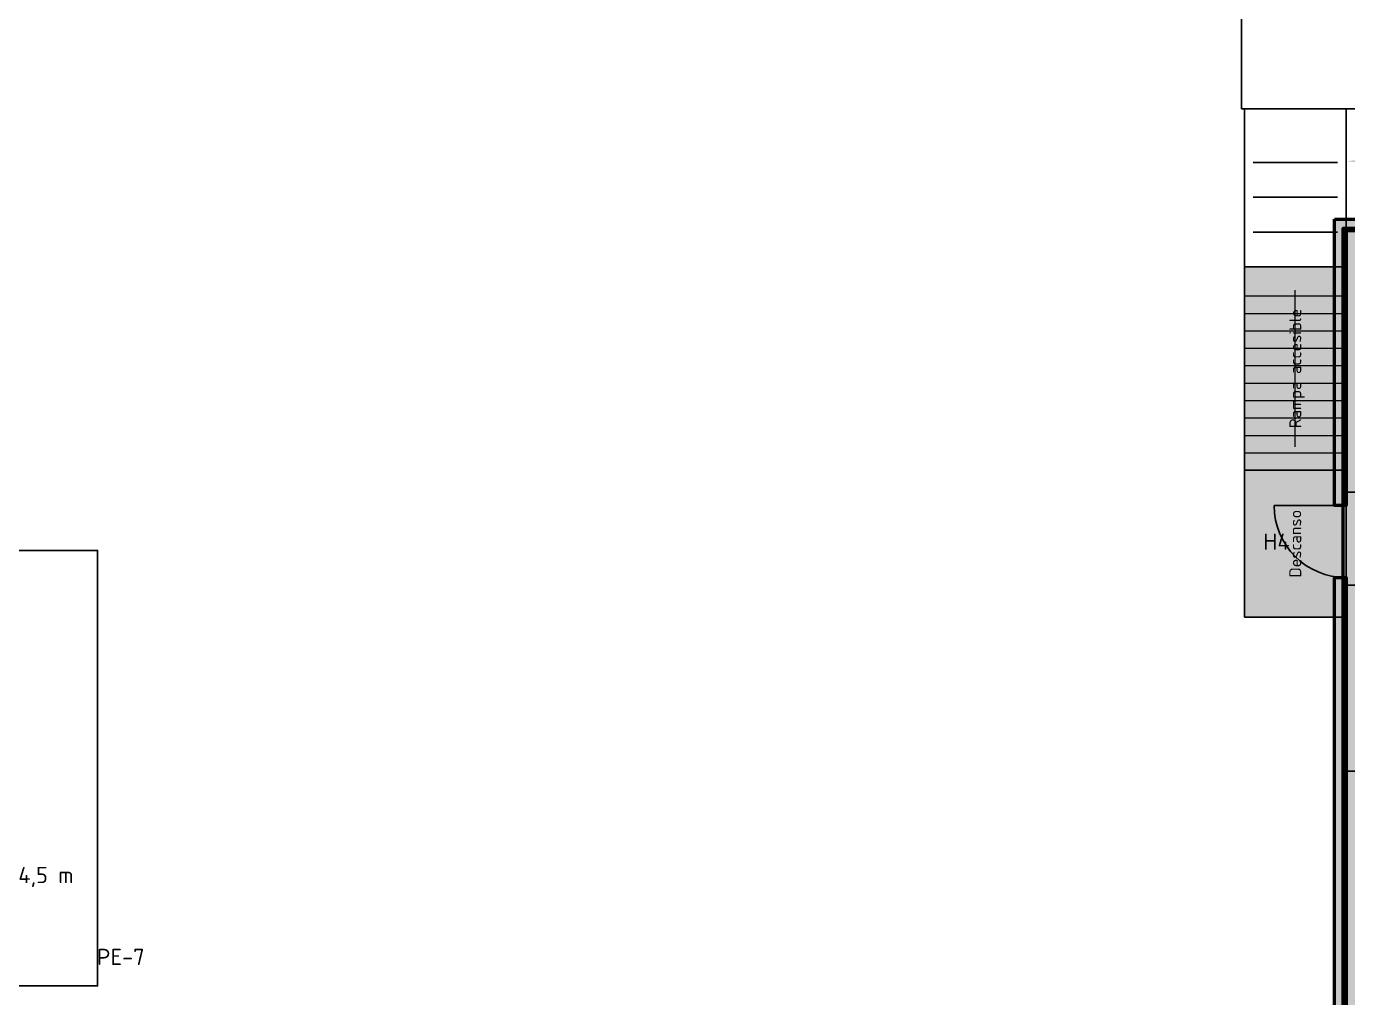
# Model space of a CAD drawing. Header units: millimetres. Extents: x 0 to 1189, y 0 to 841.
# Drawn here: x 235.9 to 349.6, y 626 to 709.6 of the extents above; entities that cross this region are included whole.
import ezdxf
from ezdxf.enums import TextEntityAlignment as Align

# ---------------------------------------------------------------- set-up
doc = ezdxf.new("R2010")
doc.units = ezdxf.units.MM
for name, color, linetype, lineweight in [('A-ABERTURA', 7, 'CONTINUOUS', 25), ('A-COTA', 7, 'CONTINUOUS', 18), ('A-EQUIPO-FINO', 8, 'CONTINUOUS', 13), ('A-EXTERIOR', 8, 'CONTINUOUS', 25), ('A-MURO', 7, 'CONTINUOUS', 50), ('A-RELLENO', 9, 'CONTINUOUS', 13), ('A-SECTOR', 1, 'CONTINUOUS', 25), ('A-TABIQUE', 7, 'CONTINUOUS', 50), ('A-TEXTO', 7, 'CONTINUOUS', 18)]:
    doc.layers.add(name, color=color, linetype=linetype, lineweight=lineweight)
doc.layers.add('A-SENDA', color=2, linetype='CONTINUOUS', lineweight=25, true_color=0xd7a500)
doc.styles.add('ISO3098', font='isocpeur.ttf')
doc.dimstyles.new('FLAMA-IRAM', dxfattribs={"dimtxt": 3.5, "dimasz": 3.5, "dimexe": 2, "dimexo": 1.5, "dimgap": 1, "dimtad": 1, "dimdec": 1, "dimtxsty": 'ISO3098', "dimblk": 'IRAM_FLECHA', "dimblk1": 'IRAM_FLECHA', "dimblk2": 'IRAM_FLECHA', "dimcen": 2.5, "dimclrd": 3, "dimclre": 3, "dimclrt": 3, "dimazin": 3, "dimtfac": 1, "dimtmove": 0, "dimatfit": 3, "dimlwd": 18, "dimlwe": 18})

# ---------------------------------------------------------------- blocks, each defined once
blk = doc.blocks.new('IRAM_FLECHA')
blk.add_solid([(0, 0), (-1, 0.125), (-1, -0.125)])

msp = doc.modelspace()

# ---------------------------------------------------------------- hatches: boundary and pattern name
at = {"layer": 'A-EXTERIOR', "true_color": 0xf0f0f0}
h = msp.add_hatch(color=7, dxfattribs=at)
h.dxf.hatch_style = 1
h.paths.add_polyline_path([(340.75, 671.4), (349.5, 671.4), (349.5, 688.9), (340.75, 688.9)])
at = {"layer": 'A-EXTERIOR', "true_color": 0xfafafa}
h = msp.add_hatch(color=7, dxfattribs=at)
h.dxf.hatch_style = 1
h.paths.add_polyline_path([(340.75, 658.75), (349.5, 658.75), (349.5, 671.4), (340.75, 671.4)])
at = {"layer": 'A-MURO', "true_color": 0x464646}
h = msp.add_hatch(color=7, dxfattribs=at)
h.dxf.hatch_style = 1
h.paths.add_polyline_path([(348.5, 693), (385, 693), (385, 692), (349.5, 692), (349.5, 668.35), (348.5, 668.35)])
h = msp.add_hatch(color=7, dxfattribs=at)
h.dxf.hatch_style = 1
h.paths.add_polyline_path([(348.5, 620.5), (348.5, 662.15), (349.5, 662.15), (349.5, 620.5), (349.75, 620.5), (349.75, 619.5), (246.75, 619.5), (246.75, 620.5)])
at = {"layer": 'A-RELLENO', "true_color": 0xe2ecf8}
h = msp.add_hatch(color=7, dxfattribs=at)
h.dxf.hatch_style = 1
h.paths.add_polyline_path([(349.5, 669.5), (376.5, 669.5), (376.5, 692), (349.5, 692)])
at = {"layer": 'A-RELLENO', "true_color": 0xfafafa}
h = msp.add_hatch(color=7, dxfattribs=at)
h.dxf.hatch_style = 1
h.paths.add_polyline_path([(349.5, 661.5), (457.5, 661.5), (457.5, 669.5), (349.5, 669.5)])
at = {"layer": 'A-RELLENO', "true_color": 0xe2ecf8}
h = msp.add_hatch(color=7, dxfattribs=at)
h.dxf.hatch_style = 1
h.paths.add_polyline_path([(349.5, 645.5), (370.5, 645.5), (370.5, 661.5), (349.5, 661.5)])
h = msp.add_hatch(color=7, dxfattribs=at)
h.dxf.hatch_style = 1
h.paths.add_polyline_path([(349.5, 620.5), (370.5, 620.5), (370.5, 645.5), (349.5, 645.5)])
at = {"layer": 'A-TABIQUE', "true_color": 0x6e6e6e}
h = msp.add_hatch(color=7, dxfattribs=at)
h.dxf.hatch_style = 1
h.paths.add_polyline_path([(349.25, 620.25), (349.25, 645.25), (349.25, 645.75), (349.25, 661.25), (349.25, 661.75), (349.25, 669.25), (349.25, 669.75), (349.25, 692.25), (376.25, 692.25), (376.75, 692.25), (384, 692.25), (384, 691.75), (376.75, 691.75), (376.75, 674.4), (376.25, 674.4), (376.25, 691.75), (349.75, 691.75), (349.75, 669.75), (354.5, 669.75), (354.5, 669.25), (349.75, 669.25), (349.75, 661.75), (366, 661.75), (366, 661.25), (349.75, 661.25), (349.75, 645.75), (365.75, 645.75), (365.75, 645.25), (349.75, 645.25), (349.75, 620.75), (370.25, 620.75), (370.25, 644.65), (370.25, 645.15), (370.25, 645.25), (370, 645.25), (370, 645.75), (370.25, 645.75), (370.25, 645.95), (370.25, 646.45), (370.25, 661.25), (370.25, 661.25), (370.25, 661.75), (370.25, 661.75), (370.75, 661.75), (377.8, 661.75), (377.8, 661.25), (370.75, 661.25), (370.75, 646.45), (384, 646.45), (384, 645.95), (370.75, 645.95), (370.75, 645.75), (370.75, 645.25), (370.75, 645.15), (384, 645.15), (384, 644.65), (370.75, 644.65), (370.75, 620.75), (384, 620.75), (384, 620.25), (370.75, 620.25), (370.25, 620.25)])
at = {"layer": 'A-TEXTO', "true_color": 0x000000}
h = msp.add_hatch(color=7, dxfattribs=at)
h.dxf.hatch_style = 1
h.paths.add_polyline_path([(345.125, 686.9), (343.505, 680.42), (346.745, 680.42)])

# ---------------------------------------------------------------- linework, layer by layer
at = {"layer": 'A-ABERTURA'}
msp.add_line((349.5, 668.35), (343.3, 668.35), dxfattribs=at)
msp.add_arc((349.5, 668.35), 6.2, 180, 270, dxfattribs=at)
at = {"layer": 'A-EQUIPO-FINO'}
for p, q in [((340.75, 686.4), (349.5, 686.4)), ((340.75, 684.9), (349.5, 684.9)), ((340.75, 683.4), (349.5, 683.4)), ((340.75, 681.9), (349.5, 681.9)), ((340.75, 680.4), (349.5, 680.4)), ((340.75, 678.9), (349.5, 678.9)), ((340.75, 677.4), (349.5, 677.4)), ((340.75, 675.9), (349.5, 675.9)), ((340.75, 674.4), (349.5, 674.4)), ((340.75, 672.9), (349.5, 672.9))]:
    msp.add_line(p, q, dxfattribs=at)
at = {"layer": 'A-EXTERIOR'}
for points in [[(340.5, 702.5), (476.5, 702.5), (476.5, 729.5), (340.5, 729.5)], [(340.75, 671.4), (349.5, 671.4), (349.5, 688.9), (340.75, 688.9)], [(340.75, 658.75), (349.5, 658.75), (349.5, 671.4), (340.75, 671.4)], [(192, 627), (242, 627), (242, 664.5), (192, 664.5)]]:
    msp.add_lwpolyline(points, close=True, dxfattribs=at)
at = {"layer": 'A-MURO'}
for points in [[(348.5, 693), (385, 693), (385, 692), (349.5, 692), (349.5, 668.35), (348.5, 668.35)], [(348.5, 620.5), (348.5, 662.15), (349.5, 662.15), (349.5, 620.5), (349.75, 620.5), (349.75, 619.5), (246.75, 619.5), (246.75, 620.5)]]:
    msp.add_lwpolyline(points, close=True, dxfattribs=at)
at = {"layer": 'A-SECTOR'}
for points in [[(349.5, 669.5), (376.5, 669.5), (376.5, 692), (349.5, 692)], [(349.5, 661.5), (457.5, 661.5), (457.5, 669.5), (349.5, 669.5)], [(349.5, 645.5), (370.5, 645.5), (370.5, 661.5), (349.5, 661.5)], [(349.5, 620.5), (370.5, 620.5), (370.5, 645.5), (349.5, 645.5)]]:
    msp.add_lwpolyline(points, close=True, dxfattribs=at)
at = {"layer": 'A-SENDA'}
for p, q in [((341.5, 697.9), (348.75, 697.9)), ((341.5, 694.9), (348.75, 694.9)), ((341.5, 691.9), (348.75, 691.9))]:
    msp.add_line(p, q, dxfattribs=at)
msp.add_lwpolyline([(340.75, 688.9), (349.5, 688.9), (349.5, 702.5), (340.75, 702.5)], close=True, dxfattribs=at)
at = {"layer": 'A-TABIQUE'}
msp.add_lwpolyline([(370.25, 620.25), (349.25, 620.25), (349.25, 645.25), (349.25, 645.75), (349.25, 661.25), (349.25, 661.75), (349.25, 669.25), (349.25, 669.75), (349.25, 692.25), (376.25, 692.25)], dxfattribs=at)
at = {"layer": 'A-TEXTO'}
msp.add_line((345.125, 673.4), (345.125, 686.9), dxfattribs=at)

# ---------------------------------------------------------------- texts
at = {"layer": 'A-TEXTO', "style": 'ISO3098'}
for s, p in [('Rampa accesible', (345.125, 680.15)), ('Descanso', (345.125, 665.075))]:
    msp.add_text(s, height=1.024, rotation=90, dxfattribs=at).set_placement(p, align=Align.MIDDLE_CENTER)
for s, p in [('H4', (343.5, 665.25)), ('P7 · portón 4,0 × 4,5 m', (229.5, 636.55)), ('PE-7', (244, 629.5))]:
    msp.add_text(s, height=1.4, dxfattribs=at).set_placement(p, align=Align.MIDDLE_CENTER)

# ---------------------------------------------------------------- dimensions: what is measured, and where the dimension line sits
at = {"layer": 'A-COTA'}
msp.add_linear_dim(base=(349.5, 698), p1=(349.5, 692), p2=(467.5, 692), dimstyle='FLAMA-IRAM', override={"dimtxt": 2.2, "dimasz": 2.2, "dimexe": 1.2, "dimexo": 1, "dimdec": 2, "dimlfac": 0.2, "dimzin": 0}, dxfattribs=at).render()

doc.saveas('drawing.dxf')
